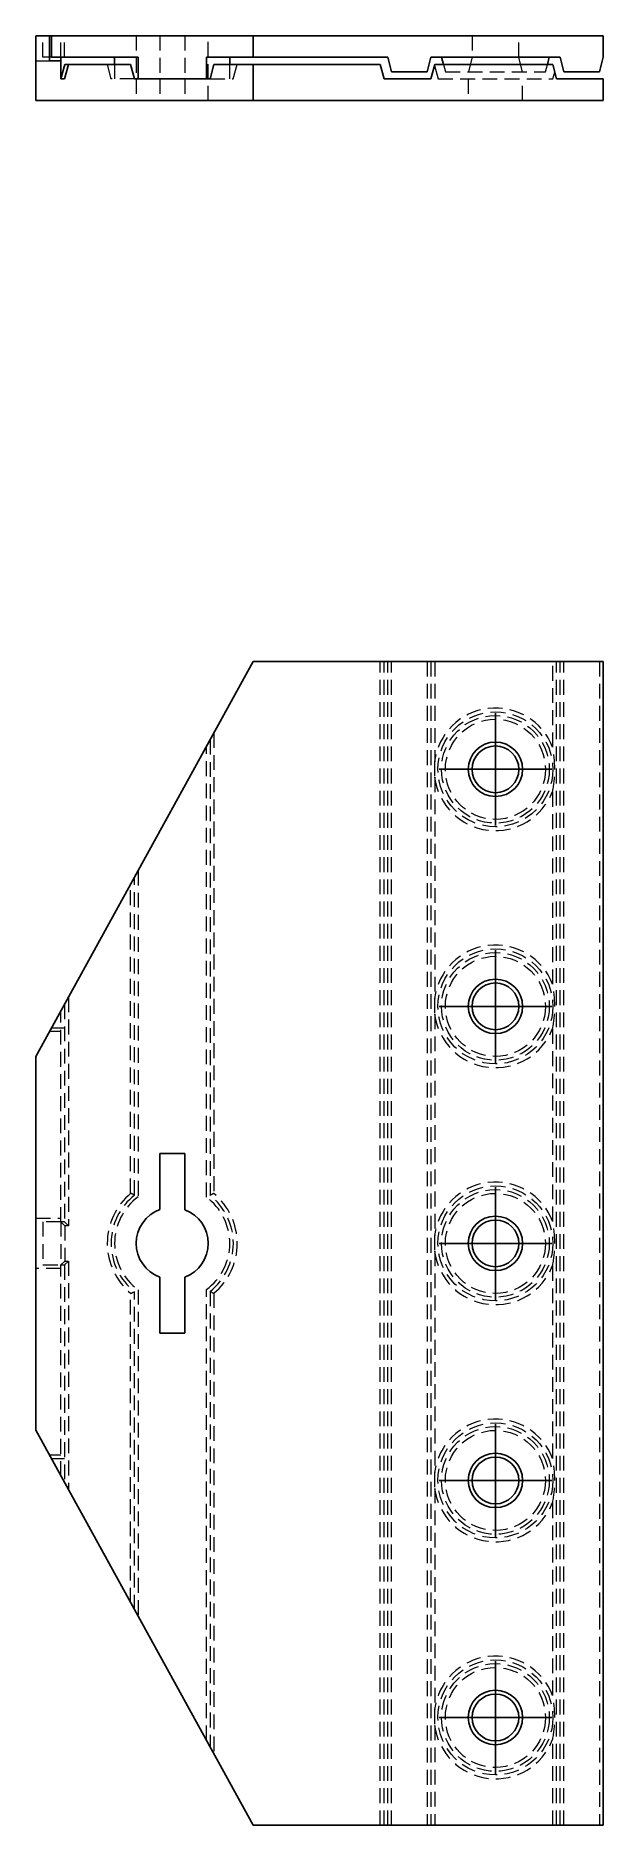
# Model space of a CAD drawing. Header units: millimetres. Extents: x 59 to 226, y 7 to 161.
# Drawn here: x 58.6 to 107.4, y 7 to 160.8 of the extents above.
import ezdxf

# ---------------------------------------------------------------- set-up
doc = ezdxf.new("R2010")
doc.units = ezdxf.units.MM
doc.linetypes.add('HIDDEN', pattern=[1.905, 1.27, -0.635])
doc.layers.add('10', color=7, linetype='Continuous')

# ---------------------------------------------------------------- blocks, each defined once
blk = doc.blocks.new('SW_CENTERMARKSYMBOL_0')
at = {"layer": '10', "color": 0}
for p, q in [((0, 2.5), (0, 4.84)), ((0, 0), (0, 2.5)), ((-2.5, 0), (-4.84, 0)), ((0, 0), (-2.5, 0)), ((0, 0), (0, -2.5)), ((0, 0), (2.5, 0)), ((2.5, 0), (4.84, 0)), ((0, -2.5), (0, -4.84))]:
    blk.add_line(p, q, dxfattribs=at)
blk = doc.blocks.new('SW_CENTERMARKSYMBOL_1')
at = {"layer": '10', "color": 0}
for p, q in [((0, 2.5), (0, 4.84)), ((0, 0), (0, 2.5)), ((-2.5, 0), (-4.84, 0)), ((0, 0), (-2.5, 0)), ((0, 0), (0, -2.5)), ((0, 0), (2.5, 0)), ((2.5, 0), (4.84, 0)), ((0, -2.5), (0, -4.84))]:
    blk.add_line(p, q, dxfattribs=at)
blk = doc.blocks.new('SW_CENTERMARKSYMBOL_2')
at = {"layer": '10', "color": 0}
for p, q in [((0, 2.5), (0, 4.84)), ((0, 0), (0, 2.5)), ((-2.5, 0), (-4.84, 0)), ((0, 0), (-2.5, 0)), ((0, 0), (0, -2.5)), ((0, 0), (2.5, 0)), ((2.5, 0), (4.84, 0)), ((0, -2.5), (0, -4.84))]:
    blk.add_line(p, q, dxfattribs=at)
blk = doc.blocks.new('SW_CENTERMARKSYMBOL_3')
at = {"layer": '10', "color": 0}
for p, q in [((0, 2.5), (0, 4.84)), ((0, 0), (0, 2.5)), ((-2.5, 0), (-4.84, 0)), ((0, 0), (-2.5, 0)), ((0, 0), (0, -2.5)), ((0, 0), (2.5, 0)), ((2.5, 0), (4.84, 0)), ((0, -2.5), (0, -4.84))]:
    blk.add_line(p, q, dxfattribs=at)
blk = doc.blocks.new('SW_CENTERMARKSYMBOL_4')
at = {"layer": '10', "color": 0}
for p, q in [((0, 2.5), (0, 4.84)), ((0, 0), (0, 2.5)), ((-2.5, 0), (-4.84, 0)), ((0, 0), (-2.5, 0)), ((0, 0), (0, -2.5)), ((0, 0), (2.5, 0)), ((2.5, 0), (4.84, 0)), ((0, -2.5), (0, -4.84))]:
    blk.add_line(p, q, dxfattribs=at)

msp = doc.modelspace()

# ---------------------------------------------------------------- linework, layer by layer
at = {"color": 7, "linetype": 'Continuous', "lineweight": 25}
for p, q in [((58.62, 160.78), (58.62, 155.22)), ((59.81, 160.78), (58.62, 160.78)), ((59.81, 160.78), (59.81, 158.62)), ((59.98, 160.78), (59.81, 160.78)), ((59.98, 160.78), (59.98, 158.93)), ((59.98, 160.78), (77.29, 160.78)), ((77.29, 160.78), (77.29, 158.93)), ((107.38, 160.78), (77.29, 160.78)), ((107.38, 160.78), (107.38, 158.93)), ((59.81, 158.62), (60.78, 158.62)), ((59.98, 158.93), (67.41, 158.93)), ((60.78, 158.62), (60.78, 158.93)), ((60.78, 157.07), (60.78, 158.62)), ((65.39, 158.93), (65.39, 158.31)), ((67.41, 158.93), (67.41, 157.07)), ((73.28, 158.93), (77.29, 158.93)), ((73.28, 157.07), (73.28, 158.93)), ((75.28, 158.31), (75.28, 158.93)), ((88.86, 158.93), (77.29, 158.93)), ((89.19, 157.69), (88.86, 158.93)), ((92.57, 158.93), (92.24, 157.69)), ((103.68, 158.93), (92.57, 158.93)), ((93.49, 158.93), (93.66, 158.31)), ((102.59, 158.31), (102.75, 158.93)), ((104.01, 157.69), (103.68, 158.93)), ((107.38, 158.93), (107.05, 157.69)), ((60.78, 157.07), (61.11, 158.31)), ((60.78, 157.07), (61.09, 157.07)), ((61.42, 158.31), (61.09, 157.07)), ((61.42, 158.31), (61.11, 158.31)), ((61.42, 158.31), (66.77, 158.31)), ((67.1, 157.07), (66.77, 158.31)), ((67.1, 157.07), (73.59, 157.07)), ((67.41, 157.07), (73.28, 157.07)), ((73.92, 158.31), (73.59, 157.07)), ((73.92, 158.31), (77.29, 158.31)), ((77.29, 158.31), (77.29, 155.22)), ((88.22, 158.31), (77.29, 158.31)), ((88.22, 158.31), (88.56, 157.07)), ((92.57, 157.07), (88.56, 157.07)), ((92.24, 157.69), (89.19, 157.69)), ((92.57, 157.07), (92.9, 158.31)), ((103.04, 158.31), (92.9, 158.31)), ((103.04, 158.31), (103.37, 157.07)), ((107.38, 157.07), (103.37, 157.07)), ((107.05, 157.69), (104.01, 157.69)), ((107.38, 157.07), (107.38, 155.22)), ((58.62, 155.22), (77.29, 155.22)), ((107.38, 155.22), (77.29, 155.22)), ((58.62, 73.05), (77.29, 107)), ((107.38, 107), (77.29, 107)), ((107.38, 7), (107.38, 107)), ((58.62, 73.05), (58.62, 40.95)), ((69.27, 64.72), (71.43, 64.72)), ((69.27, 59.91), (69.27, 64.72)), ((71.43, 64.72), (71.43, 59.89)), ((69.27, 49.28), (69.27, 54.09)), ((71.43, 54.11), (71.43, 49.28)), ((71.43, 49.28), (69.27, 49.28)), ((77.29, 7), (58.62, 40.95)), ((107.38, 7), (77.29, 7))]:
    msp.add_line(p, q, dxfattribs=at)
at = {"color": 7, "linetype": 'HIDDEN', "lineweight": 18}
for p, q in [((59.23, 158.93), (59.23, 160.78)), ((60.78, 158.93), (60.78, 160.78)), ((61.09, 158.93), (61.09, 160.78)), ((67.24, 160.78), (67.24, 157.07)), ((69.27, 160.78), (69.27, 157.07)), ((71.43, 160.78), (71.43, 157.07)), ((73.43, 157.07), (73.43, 160.78)), ((96.12, 160.78), (96.12, 158.93)), ((100.13, 158.93), (100.13, 160.78)), ((58.62, 158.62), (59.81, 158.62)), ((59.98, 158.93), (59.23, 158.93)), ((96.12, 158.93), (95.79, 157.69)), ((100.46, 157.69), (100.13, 158.93)), ((64.75, 158.31), (65.08, 157.07)), ((67.1, 157.07), (65.08, 157.07)), ((65.39, 158.31), (65.39, 157.07)), ((67.24, 157.07), (67.24, 155.22)), ((69.27, 157.07), (69.27, 155.22)), ((71.43, 157.07), (71.43, 155.22)), ((73.43, 155.22), (73.43, 157.07)), ((73.59, 157.07), (75.59, 157.07)), ((75.28, 157.07), (75.28, 158.31)), ((75.59, 157.07), (75.92, 158.31)), ((92.88, 158.23), (93.19, 157.07)), ((93.19, 157.07), (103.06, 157.07)), ((93.66, 158.31), (93.82, 157.69)), ((93.82, 157.69), (102.42, 157.69)), ((95.79, 157.07), (95.79, 155.22)), ((100.46, 155.22), (100.46, 157.07)), ((102.42, 157.69), (102.59, 158.31)), ((103.06, 157.07), (103.22, 157.65)), ((88.22, 7), (88.22, 107)), ((88.56, 7), (88.56, 107)), ((88.86, 7), (88.86, 107)), ((89.19, 7), (89.19, 107)), ((92.24, 107), (92.24, 7)), ((92.57, 107), (92.57, 7)), ((92.9, 107), (92.9, 98.42)), ((103.04, 99.64), (103.04, 107)), ((103.37, 7), (103.37, 107)), ((103.68, 7), (103.68, 107)), ((104.01, 7), (104.01, 107)), ((107.05, 107), (107.05, 7)), ((73.59, 100.27), (73.59, 61.13)), ((73.92, 100.87), (73.92, 61.28)), ((73.28, 60.97), (73.28, 99.7)), ((92.9, 97.06), (92.9, 78.05)), ((103.04, 79.27), (103.04, 95.84)), ((66.77, 61.31), (66.77, 87.88)), ((67.1, 61.15), (67.1, 88.48)), ((67.41, 89.04), (67.41, 60.99)), ((60.78, 58.85), (60.78, 76.98)), ((61.09, 77.54), (61.09, 58.85)), ((61.42, 78.14), (61.42, 58.52)), ((59.98, 75.52), (61.09, 75.52)), ((92.9, 76.69), (92.9, 57.68)), ((103.04, 58.9), (103.04, 75.47)), ((60.78, 75.21), (59.81, 75.21)), ((66.8, 61.3), (66.77, 61.31)), ((58.62, 59.16), (60.78, 59.16)), ((59.23, 58.85), (59.23, 55.15)), ((60.78, 58.85), (59.23, 58.85)), ((60.78, 58.85), (60.78, 55.15)), ((60.78, 58.85), (61.11, 58.52)), ((61.09, 58.85), (60.78, 58.85)), ((61.09, 58.85), (61.42, 58.52)), ((61.42, 58.52), (61.11, 58.52)), ((61.11, 58.52), (61.11, 55.48)), ((60.78, 55.15), (61.11, 55.48)), ((61.09, 55.15), (61.42, 55.48)), ((61.11, 55.48), (61.42, 55.48)), ((61.42, 55.48), (61.42, 35.86)), ((92.9, 56.32), (92.9, 37.31)), ((60.78, 54.84), (58.62, 54.84)), ((59.23, 55.15), (60.78, 55.15)), ((60.78, 55.15), (61.09, 55.15)), ((60.78, 37.02), (60.78, 55.15)), ((61.09, 55.15), (61.09, 36.46)), ((103.04, 38.53), (103.04, 55.1)), ((66.8, 52.7), (66.77, 52.69)), ((66.77, 26.12), (66.77, 52.69)), ((67.1, 25.52), (67.1, 52.85)), ((67.41, 53.01), (67.41, 24.96)), ((73.28, 14.3), (73.28, 53.03)), ((73.59, 52.87), (73.59, 13.73)), ((73.92, 52.72), (73.92, 13.13)), ((60.78, 38.79), (59.81, 38.79)), ((61.09, 38.48), (59.98, 38.48)), ((92.9, 35.95), (92.9, 16.94)), ((103.04, 18.16), (103.04, 34.73)), ((92.9, 15.58), (92.9, 7)), ((103.04, 7), (103.04, 14.36))]:
    msp.add_line(p, q, dxfattribs=at)
for centre, radius in [((98.12, 97.74), 4.94), ((98.12, 97.74), 4.63), ((98.12, 97.74), 4.3), ((98.12, 77.37), 4.94), ((98.12, 77.37), 4.63), ((98.12, 77.37), 4.3), ((98.12, 57), 4.94), ((98.12, 57), 4.63), ((98.12, 57), 4.3), ((98.12, 36.63), 4.94), ((98.12, 36.63), 4.63), ((98.12, 36.63), 4.3), ((98.12, 16.26), 4.94), ((98.12, 16.26), 4.63), ((98.12, 16.26), 4.3)]:
    msp.add_circle(centre, radius, dxfattribs=at)
at = {"color": 7, "linetype": 'Continuous', "lineweight": 25}
for centre, radius in [((98.12, 97.74), 2.34), ((98.12, 97.74), 2.01), ((98.12, 77.37), 2.34), ((98.12, 77.37), 2.01), ((98.12, 57), 2.34), ((98.12, 57), 2.01), ((98.12, 36.63), 2.34), ((98.12, 36.63), 2.01), ((98.12, 16.26), 2.34), ((98.12, 16.26), 2.01)]:
    msp.add_circle(centre, radius, dxfattribs=at)
at = {"color": 7, "linetype": 'HIDDEN', "lineweight": 18}
for centre, radius, start, end in [((98.12, 97.74), 5.27, 21.0906, 172.5635), ((98.12, 97.74), 5.27, 187.4365, 338.9094), ((98.12, 77.37), 5.27, 21.0906, 172.5635), ((98.12, 77.37), 5.27, 187.4365, 338.9094), ((98.12, 57), 5.27, 21.0906, 172.5635), ((70.35, 57), 5.59, 129.6694, 230.3306), ((70.35, 57), 5.26, 127.9978, 232.0022), ((70.35, 57), 4.96, 126.2771, 233.7229), ((56.14, 38.66), 25.02, 64.0038, 64.7875), ((70.35, 57), 4.94, 306.4236, 53.5764), ((84.55, 38.57), 25.08, 115.0848, 115.9222), ((70.35, 57), 5.25, 308.1445, 51.8555), ((70.35, 57), 5.58, 309.8159, 50.1841), ((98.12, 57), 5.27, 187.4365, 338.9094), ((56.14, 75.34), 25.02, 295.2125, 295.9962), ((84.55, 75.43), 25.08, 244.0778, 244.9152), ((98.12, 36.63), 5.27, 21.0906, 172.5635), ((98.12, 36.63), 5.27, 187.4365, 338.9094), ((98.12, 16.26), 5.27, 21.0906, 172.5635), ((98.12, 16.26), 5.27, 187.4365, 338.9094)]:
    msp.add_arc(centre, radius, start, end, dxfattribs=at)
at = {"color": 7, "linetype": 'Continuous', "lineweight": 25}
for radius, start, end in [(3.1, 110.3688, 249.6312), (3.09, 290.4873, 69.5127)]:
    msp.add_arc((70.35, 57), radius, start, end, dxfattribs=at)
at = {"color": 7, "linetype": 'HIDDEN', "lineweight": 18}
for points in [[(92.9, 98.42), (92.87, 97.97), (92.87, 97.51), (92.9, 97.06)], [(103.22, 97.74), (103.22, 98.37), (103.16, 99), (103.04, 99.64)], [(103.04, 95.84), (103.16, 96.48), (103.22, 97.11), (103.22, 97.74)], [(103.22, 77.37), (103.22, 78), (103.16, 78.63), (103.04, 79.27)], [(92.9, 78.05), (92.87, 77.6), (92.87, 77.14), (92.9, 76.69)], [(103.04, 75.47), (103.16, 76.11), (103.22, 76.74), (103.22, 77.37)], [(103.22, 57), (103.22, 57.63), (103.16, 58.26), (103.04, 58.9)], [(92.9, 57.68), (92.87, 57.23), (92.87, 56.77), (92.9, 56.32)], [(103.04, 55.1), (103.16, 55.74), (103.22, 56.37), (103.22, 57)], [(103.22, 36.63), (103.22, 37.26), (103.16, 37.89), (103.04, 38.53)], [(92.9, 37.31), (92.87, 36.86), (92.87, 36.4), (92.9, 35.95)], [(103.04, 34.73), (103.16, 35.37), (103.22, 36), (103.22, 36.63)], [(92.9, 16.94), (92.87, 16.49), (92.87, 16.03), (92.9, 15.58)], [(103.22, 16.26), (103.22, 16.89), (103.16, 17.52), (103.04, 18.16)], [(103.04, 14.36), (103.16, 15), (103.22, 15.63), (103.22, 16.26)]]:
    msp.add_open_spline(points, degree=3, dxfattribs=at)

# ---------------------------------------------------------------- block references
at = {"layer": '10'}
for name, p in [('SW_CENTERMARKSYMBOL_0', (98.12, 97.74)), ('SW_CENTERMARKSYMBOL_1', (98.12, 77.37)), ('SW_CENTERMARKSYMBOL_2', (98.12, 57)), ('SW_CENTERMARKSYMBOL_3', (98.12, 36.63)), ('SW_CENTERMARKSYMBOL_4', (98.12, 16.26))]:
    msp.add_blockref(name, p, dxfattribs=at)

doc.saveas('drawing.dxf')
